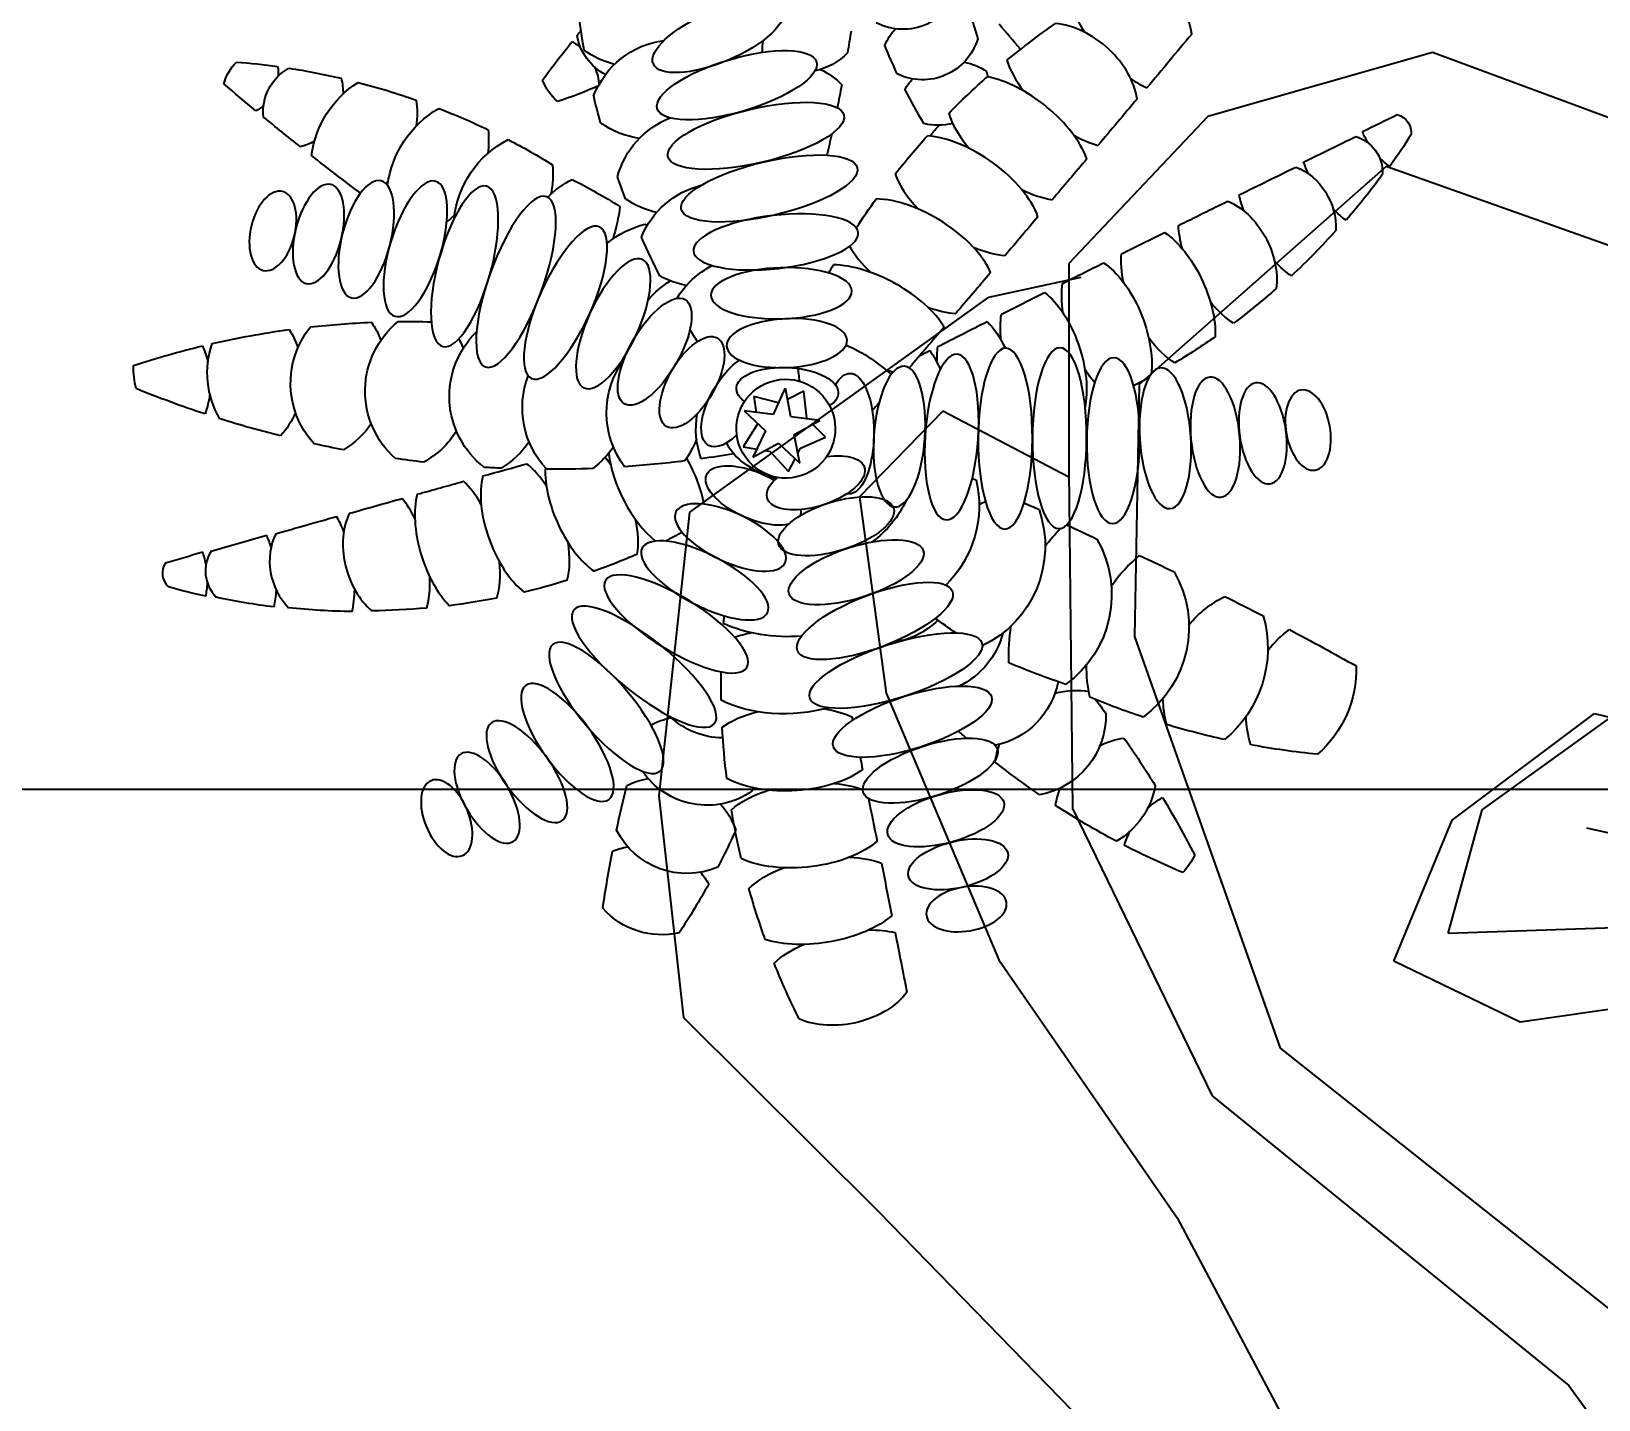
# Model space of a CAD drawing. Header units: millimetres. Extents: x -343543 to 400519, y -115663 to 104219.
# Drawn here: x -158571 to -158018, y 749 to 1231 of the extents above; entities that cross this region are included whole.
import ezdxf

# ---------------------------------------------------------------- set-up
doc = ezdxf.new("R2010")
doc.units = ezdxf.units.MM
doc.layers.get('0').update_dxf_attribs({"color": 231, "lineweight": 0})
doc.layers.get('DefPoints').update_dxf_attribs({"color": 191})
for name, color, linetype, lineweight in [('A-PATT', 252, 'Continuous', 9), ('A-SYMBOLS', 10, 'Continuous', 13), ('kata_dim', 231, 'Continuous', 0)]:
    doc.layers.add(name, color=color, linetype=linetype, lineweight=lineweight)
doc.layers.add('XREF MAT BANG NOI THAT$0$FF-Plants', color=8, linetype='Continuous')
doc.styles.add('SM-DIMTEXT', font='SME.shx', dxfattribs={"width": 0.7})
doc.dimstyles.new('SDIM-100', dxfattribs={"dimscale": 100, "dimtxt": 2, "dimasz": 0.6, "dimexe": 0.6, "dimexo": 0.2, "dimgap": 0.5, "dimtad": 1, "dimdec": 0, "dimzin": 12, "dimtxsty": 'SM-DIMTEXT', "dimblk": 'ARCHTICK', "dimblk1": 'ARCHTICK', "dimblk2": 'ARCHTICK', "dimcen": 0.12, "dimdle": 0.6, "dimclrd": 7, "dimclre": 8, "dimadec": 0, "dimazin": 3, "dimtfac": 2, "dimtix": 1, "dimtmove": 1, "dimatfit": 3, "dimfxl": 1, "dimtzin": 0, "dimarcsym": 1})

# ---------------------------------------------------------------- blocks, each defined once
blk = doc.blocks.new('XREF MAT BANG NOI THAT$0$YLD.Studio-03-186')
at = {"layer": 'XREF MAT BANG NOI THAT$0$FF-Plants', "color": 8}
for p, q in [((-177.77, 361.3), (-256.99, 338.83)), ((-88.34, 328.18), (-177.77, 361.3)), ((-256.99, 338.83), (-306.02, 286.99)), ((-194.04, 321.12), (-281.27, 244.21)), ((-68.72, 276.57), (-194.04, 321.12)), ((-334.24, 275.03), (-301.75, 282.14)), ((-306.02, 286.99), (-306.08, 213.73)), ((-386.97, 237.15), (-334.24, 275.03)), ((-281.27, 244.21), (-282.93, 155.34)), ((-439.7, 199.27), (-386.97, 237.15)), ((-350.5, 234.85), (-379.87, 204.65)), ((-306.05, 211.62), (-350.5, 234.85)), ((-306.08, 213.73), (-304.76, 94.74)), ((-379.87, 204.65), (-370.51, 135.38)), ((-450.59, 99.23), (-439.7, 199.27)), ((-282.93, 155.34), (-231.55, 10.15)), ((-370.51, 135.38), (-330.7, 41.29)), ((-441.82, 20.83), (-450.59, 99.23)), ((-304.76, 94.74), (-255.49, -6.65)), ((-330.7, 41.29), (-267.8, -49.68)), ((-372.92, -47.62), (-441.82, 20.83)), ((-231.55, 10.15), (-38.51, -142.73)), ((-255.49, -6.65), (-129.67, -108.78)), ((-282.68, -140.32), (-372.92, -47.62)), ((-267.8, -49.68), (-169.65, -234.46)), ((-129.67, -108.78), (-73.29, -186.32))]:
    blk.add_line(p, q, dxfattribs=at)
blk = doc.blocks.new('XREF MAT BANG NOI THAT$0$YLD.Studio-05-32')
at = {"layer": 'XREF MAT BANG NOI THAT$0$FF-Plants', "color": 8}
for p, q in [((31.22, 53.43), (92.79, 97.72)), ((92.79, 97.72), (132.3, 72.09)), ((20.65, 49.77), (70.85, 87.38)), ((70.85, 87.38), (142.68, 70.04)), ((132.3, 72.09), (166.47, 38.23)), ((142.68, 70.04), (166.47, 38.23)), ((0, 0), (20.65, 49.77)), ((19.22, 9.76), (31.22, 53.43)), ((68.06, 47.09), (142.6, 30.32)), ((166.47, 38.23), (89.77, -14.94)), ((142.6, 30.32), (105.7, -3.05)), ((129.4, 13.56), (19.22, 9.76)), ((105.7, -3.05), (129.4, 13.56)), ((44.58, -21.49), (0, 0)), ((89.77, -14.94), (44.58, -21.49))]:
    blk.add_line(p, q, dxfattribs=at)
blk = doc.blocks.new('XREF MAT BANG NOI THAT$0$YLD.Studio-03-28')
at = {"layer": 'XREF MAT BANG NOI THAT$0$FF-Plants', "color": 8}
for p, q in [((-9.06, 2.82), (-8.03, 12.37)), ((-8.03, 12.37), (-2.3, 9.48)), ((-3.47, 3.35), (-1.55, 13.44)), ((-1.36, 13.34), (2.83, 4.15)), ((0.92, 8.33), (9.61, 10.47)), ((9.61, 10.47), (8.81, 4.91)), ((-15.62, -3.78), (-11.18, 0.69)), ((-13.66, 2.06), (-3.47, 3.35)), ((-4.66, -2.89), (-13.66, 2.06)), ((-9.27, 2.61), (-9.06, 2.82)), ((2.83, 4.15), (13.02, 5.44)), ((13.02, 5.44), (5.54, -1.6)), ((8.25, 0.95), (13.32, -7.22)), ((-6.85, -7.71), (-15.62, -3.78)), ((-6.58, -12.98), (-4.66, -2.89)), ((5.54, -1.6), (9.92, -10.89)), ((-5.92, -9.53), (-6.85, -7.71)), ((0.91, -5.95), (-6.58, -12.98)), ((3.84, -8.87), (-2.6, -15.99)), ((9.92, -10.89), (0.91, -5.95)), ((5.65, -8.55), (3.84, -8.87)), ((13.32, -7.22), (8.57, -8.04)), ((-2.6, -15.99), (-4.94, -11.44))]:
    blk.add_line(p, q, dxfattribs=at)
at = {"layer": 'XREF MAT BANG NOI THAT$0$FF-Plants', "color": 8, "extrusion": (0, 0, -1)}
for centre, major_axis, ratio, start_param, end_param in [((-124.93, 140.4), (16.48, 14.31), 0.800189, 3.860592, 5.342894), ((-124.93, 140.4), (21.25, 21.36), 0.490947, 0.847911, 1.176828), ((-103.12, 120.95), (19.68, 16.64), 0.671515, 3.780069, 5.510321), ((-103.12, 120.95), (22.46, 20.09), 0.490947, 0.705769, 1.183947), ((-124.93, 140.4), (21.25, 21.36), 0.490947, 1.965112, 2.204238), ((-83.74, 101.68), (23.59, 18.75), 0.490947, 3.820292, 5.530953), ((-83.74, 101.68), (23.59, 18.75), 0.490947, 0.612122, 1.183947), ((-103.12, 120.95), (22.46, 20.09), 0.490947, 1.989445, 2.346129), ((-65.52, 81.32), (24.64, 17.35), 0.490947, 3.745574, 5.607066), ((-65.52, 81.32), (24.64, 17.35), 0.490947, 0.587277, 1.183947), ((-83.74, 101.68), (23.59, 18.75), 0.490947, 1.989445, 2.434591), ((-48.51, 59.94), (25.6, 15.88), 0.490947, 3.756496, 5.600887), ((-65.52, 81.32), (24.64, 17.35), 0.490947, 1.989445, 2.449387), ((-48.51, 59.94), (25.6, 15.88), 0.490947, 0.725468, 1.183947), ((-32.77, 37.6), (26.48, 14.37), 0.490947, 3.843286, 5.522008), ((-48.51, 59.94), (25.6, 15.88), 0.490947, 1.989445, 2.378033), ((-18.36, 14.39), (27.28, 12.8), 0.490947, 4.11724, 4.776912), ((-32.77, 37.6), (26.48, 14.37), 0.490947, 1.989445, 2.083734), ((43.77, -19.86), (12.4, 24.11), 0.490947, 0.893439, 2.300645), ((66.8, -28.49), (10.98, 24.79), 0.490947, -1.152148, -1.025041), ((43.77, -19.86), (12.4, 24.11), 0.490947, 4.153605, 4.819728), ((66.8, -28.49), (10.98, 24.79), 0.490947, 0.778141, 2.459294), ((90.29, -35.76), (9.52, 25.39), 0.490947, -1.152148, -0.692206), ((90.29, -35.76), (9.52, 25.39), 0.490947, 0.603982, 2.465473), ((114.17, -41.66), (8.03, 25.9), 0.490947, -1.152148, -0.707001), ((114.17, -41.66), (8.03, 25.9), 0.490947, 0.678699, 2.38936), ((138.34, -46.15), (6.51, 26.33), 0.490947, -1.152148, -0.795463), ((66.8, -28.49), (10.98, 24.79), 0.490947, 3.785606, 4.32554), ((138.34, -46.15), (6.19, 22.36), 0.671515, 0.638476, 2.368728), ((164.42, -49.55), (4.97, 26.66), 0.490947, -1.176481, -0.937354), ((164.42, -49.55), (5, 19), 0.800189, 0.718999, 2.201301), ((189.61, -51.4), (2.9, 22.87), 0.490947, -1.242361, -1.031338), ((90.29, -35.76), (9.52, 25.39), 0.490947, 3.728869, 4.32554), ((189.61, -51.4), (11.68, 7.03), 0.959793, -0.027203, 1.298202), ((114.17, -41.66), (8.03, 25.9), 0.490947, 3.753714, 4.32554), ((209.76, -51.49), (1.85, 14.64), 0.490947, -1.435337, -1.122828), ((209.76, -51.49), (-8.42, 1.21), 0.874189, 2.509686, 3.746797), ((138.34, -46.15), (6.51, 26.33), 0.490947, 3.847362, 4.32554), ((209.76, -51.49), (1.85, 14.64), 0.490947, 4.036545, 4.390012), ((164.42, -49.55), (4.97, 26.66), 0.490947, 3.989504, 4.318421), ((189.61, -51.4), (2.9, 22.87), 0.490947, 4.082683, 4.366363)]:
    blk.add_ellipse(centre, major_axis=major_axis, ratio=ratio, start_param=start_param, end_param=end_param, dxfattribs=at)
at = {"layer": 'XREF MAT BANG NOI THAT$0$FF-Plants', "color": 8}
for centre, major_axis, ratio, start_param, end_param in [((-43.03, 160.33), (19.7, 5.03), 1, 3.119432, 4.947597), ((22.16, 137.48), (-22.9, 9.68), 0.362784, 4.712389, 10.995574), ((-210.33, 182.27), (284.07, 6.79), 1, -0.199224, -0.142547), ((7407.63, 6420.08), (8439.57, 5027.37), 1, 3.298149, 3.300663), ((-247.88, -75.62), (-253.08, 78.52), 1, 4.325258, 4.406669), ((-4398.2, 3808.72), (-4350.72, 3631.89), 1, 3.131468, 3.133513), ((168.91, 65.58), (247.86, 20.07), 1, 2.745054, 2.77094), ((-55.34, 126.48), (18.96, 7.33), 1, 0.02821, 0.371208), ((599.04, 237.65), (446.48, 446.48), 1, 2.51248, 2.524814), ((-193.37, -80.66), (272.7, 209.21), 0.999999, 0.034329, 0.040727), ((-49.93, 142.53), (19.47, 5.84), 1, 3.143861, 4.874981), ((-219.23, 208.35), (-196.25, 17.86), 1, 2.791531, 2.84736), ((15.6, 120.29), (-28.08, 8.27), 0.32034, 4.712389, 10.995574), ((-155.05, 122.21), (-53.34, 152.94), 1, 4.436484, 4.462597), ((37.32, 105.52), (29.5, 8.92), 1, 0.070833, 1.148318), ((52.57, 141.4), (18.84, 5.94), 1, -1.380608, -0.489438), ((83.87, 118.76), (13.97, 13.97), 1, 1.326609, 1.520011), ((-193.37, -80.66), (302.02, 164.06), 1, 0.133382, 0.183242), ((-61.07, 108.37), (19.97, 3.81), 1, 1.553919, 1.98021), ((-7.25, 147.46), (22.08, 4.8), 1, 3.700579, 4.290899), ((51.18, 157.5), (29.65, 8.4), 1, 4.685359, 5.071661), ((212.26, -123.41), (123.87, 220.24), 1, 0.592112, 0.649927), ((179.63, 116.05), (17.05, 4.43), 1, 0.017414, 0.528736), ((168.91, 65.58), (-241.25, 60.29), 1, 0.002879, 0.010825), ((-247.88, -75.62), (-252.5, 80.36), 1, 4.227807, 4.298758), ((-61.07, 108.37), (14.37, 14.37), 1, 6.040312, 6.266533), ((-4.62, 105.25), (21.36, 7.37), 1, 1.660238, 2.075107), ((83.87, 118.76), (19.39, 3.79), 1, 2.53236, 2.87845), ((65.77, 129.34), (19.56, 2.78), 1, -0.991297, -0.516216), ((174.08, 117.62), (13.83, 13.83), 1, 2.090464, 2.377913), ((212.26, -123.41), (216.66, 130.03), 1, 1.183698, 1.258), ((165.08, 110.91), (16.86, 5.1), 1, -0.398908, 0.769616), ((192.02, 124.28), (10.36, 10.36), 1, 2.177455, 2.408366), ((-219.23, 208.35), (-195.85, 21.8), 1, 2.710852, 2.781096), ((599.04, 237.65), (-118.6, 620.18), 1, 1.568655, 1.58163), ((-210.33, 182.27), (200.93, 200.93), 1, 5.229534, 5.264231), ((136.93, 287.13), (180.4, 25.21), 1, 4.162602, 4.248736), ((212.26, -123.41), (243.25, 68.4), 1, 1.548958, 1.633521), ((130.29, 91.05), (34.26, 9.83), 1, -0.154889, 0.732814), ((-442.18, 870.59), (-725.84, 665.89), 1, 3.003743, 3.018754), ((7408.97, 6418.74), (7972.1, 5739.9), 1, 3.214224, 3.216408), ((8.86, 102.44), (-31.05, 7.29), 0.300118, 4.712389, 10.995574), ((212.26, -123.41), (-178.67, 178.67), 1, -0.414961, -0.339827), ((101.85, 79.89), (36.02, 10.01), 1, -0.133882, 0.768981), ((161.54, 110.34), (32.81, 4.67), 1, 2.856985, 3.134232), ((192.02, 124.28), (10.36, 10.36), 1, 3.225486, 3.448654), ((-214.12, 102.47), (-7.06, 4.74), 0.874189, -0.631907, 0.605204), ((-4076.43, -7844.51), (-8058.88, 3635.95), 1, 4.682984, 4.684525), ((-55.34, 126.48), (19.81, 4.54), 1, 4.229445, 4.734078), ((-69.85, 91.43), (14.37, 14.37), 1, 6.083489, 6.308121), ((27.94, 80.03), (29.81, 7.8), 1, 0.004255, 0.944321), ((45.83, 132.09), (29.57, 8.66), 1, 4.562886, 5.044669), ((-442.18, 870.59), (801.61, 572.42), 1, -1.520806, -1.503839), ((-20.7, 230.29), (-231.06, 59.01), 1, 0.81374, 0.870305), ((-199.1, 89.05), (-3.96, 13.04), 0.959793, -0.027203, 1.298202), ((-214.12, 102.47), (8.43, 12.11), 0.490947, -1.435337, -1.122828), ((-4074.9, -7845.89), (4068.89, 7849.19), 1, 0.022593, 0.024903), ((-219.23, 208.35), (-162.14, 111.99), 0.999993, 3.177662, 3.179972), ((-247.88, -75.62), (-247.49, 94.68), 1, 4.177625, 4.243774), ((599.04, 237.65), (-135.55, 616.7), 1, 1.569186, 1.581315), ((212.26, -123.41), (237.46, 86.4), 1, 1.698623, 1.769893), ((80.27, 69.71), (33.9, 9.65), 1, -0.177157, 0.821616), ((138.4, 100.91), (24.92, 24.92), 1, 2.251134, 2.489202), ((174.08, 117.62), (13.83, 13.83), 1, 3.425162, 3.695399), ((-214.12, 102.47), (8.43, 12.11), 0.490947, 4.036545, 4.390012), ((7408.97, 6418.74), (7565.69, 6265.88), 1, 3.149351, 3.151275), ((4.15, 83.88), (-31.05, 7.29), 0.300118, 4.712389, 10.995574), ((-442.18, 870.59), (910.7, 375.34), 1, -1.318792, -1.296699), ((-19.16, 228.9), (226.43, 74.85), 1, 3.449787, 3.536618), ((-179.16, 73.54), (9.02, 17.45), 0.800189, 0.718999, 2.201301), ((-199.1, 89.05), (13.17, 18.92), 0.490947, -1.242361, -1.031338), ((-4073.5, -7847), (4073.7, 7846.7), 1, 0.020515, 0.023029), ((125.75, 89.41), (31.99, 31.99), 1, 2.292971, 2.522054), ((20.76, 55.09), (29.64, 8.42), 1, 0.111098, 1.050224), ((-210.33, 182.27), (135.08, 249.99), 1, -1.44289, -1.413733), ((189.63, -137.44), (232.66, 98.59), 1, 1.646774, 1.723184), ((57.64, 55.67), (33.49, 10.99), 1, 0.477208, 0.781672), ((111.64, 56.42), (-7.72, 28.24), 0.32034, 1.570796326843089, 7.853981634022675), ((129.01, 62.6), (-7.23, 23.79), 0.362784, 1.570796326542845, 7.853981633722432), ((146.35, 65.94), (-5.23, 20.61), 0.405439, 1.570796326753082, 7.853981633932668), ((161.54, 110.34), (-23.43, 23.43), 1, 1.594904, 1.627151), ((163.18, 67.82), (-4.34, 17.46), 0.456009, 1.570796327003859, 7.853981634183445), ((179.29, 68.9), (-3.44, 13.91), 0.543524, 1.570796326758771, 7.853981633938357), ((-157.53, 58.59), (10.38, 20.74), 0.671515, 0.638476, 2.368728), ((-179.16, 73.54), (14.17, 23.12), 0.490947, -1.176481, -0.937354), ((-4072.05, -7847.89), (4291.59, 7729.68), 1, 0.045968, 0.048152), ((-247.88, -75.62), (-225.55, 139.07), 1, 4.276146, 4.322723), ((37.32, 105.52), (29.7, 8.22), 1, 4.657908, 5.047475), ((114.45, 84.22), (55.34, 17.26), 1, 2.954557, 3.158273), ((93.51, 50.97), (-10.8, 30.01), 0.300118, 1.570796326502317, 7.853981633681903), ((-199.1, 89.05), (13.17, 18.92), 0.490947, 4.082683, 4.366363), ((7408.97, 6418.74), (-7814.55, 5952.61), 1, 1.353149, 1.354972), ((1.84, 65.02), (-29.08, 3.35), 0.32034, 4.712389, 10.995574), ((76.05, 43.59), (-11.97, 26.71), 0.32034, 1.570796326202381, 7.853981633381967), ((138.4, 100.91), (24.92, 24.92), 1, 3.208423, 3.306613), ((-17.77, 227.8), (219.55, 93.13), 1, 3.468642, 3.56293), ((-136.57, 45.73), (11.39, 24.61), 0.490947, 0.678699, 2.38936), ((-157.53, 58.59), (12.81, 23.9), 0.490947, -1.152148, -0.795463), ((-4072.05, -7847.89), (-8006.89, 3749.05), 1, 4.686888, 4.688812), ((-210.33, 182.27), (200.93, 200.93), 1, 5.025432, 5.079115), ((214.95, -118.36), (178.67, 178.67), 1, 1.507122, 1.510757), ((39.13, 37.21), (32.6, 13.39), 1, 0.497671, 0.926523), ((59.21, 36.19), (-10.29, 22.63), 0.362784, 1.570796326205139, 7.853981633384725), ((-179.16, 73.54), (14.17, 23.12), 0.490947, 3.989504, 4.318421), ((-114.89, 34.11), (9.94, 25.23), 0.490947, 0.603982, 2.420377), ((-136.57, 45.73), (11.39, 24.61), 0.490947, -1.152148, -0.707001), ((-4072.05, -7847.89), (4131.37, 7816.49), 1, 0.020191, 0.022015), ((-0.12, 46.92), (-24.85, 0.77), 0.362784, 4.712389, 10.995574), ((-247.88, -75.62), (-132.14, 229.68), 1, 4.701668, 4.714353), ((10.37, 29.18), (29.95, 7.23), 1, 0.306291, 0.866837), ((-114.89, 34.11), (9.94, 25.23), 0.490947, -1.152148, -0.692206), ((7408.97, 6418.74), (7593.47, 6232.18), 1, 3.159148, 3.16108), ((27.94, 80.03), (29.51, 8.85), 1, 4.597926, 4.920824), ((20.36, 21.41), (35.04, 3.76), 1, 0.611668, 0.904591), ((-16.31, 226.91), (208.22, 116.26), 1, 3.476887, 3.558298), ((-92.58, 23.77), (8.46, 25.76), 0.490947, 0.614903, 2.459294), ((-4072.05, -7847.89), (-7987.25, 3790.71), 1, 4.686738, 4.688669), ((44.58, 26.29), (-10.69, 18.38), 0.405439, 4.712389, 10.995574), ((-157.53, 58.59), (12.81, 23.9), 0.490947, 3.847362, 4.32554), ((-92.58, 23.77), (8.46, 25.76), 0.490947, -1.152148, -0.763559), ((-69.7, 14.75), (6.95, 26.21), 0.490947, 0.701694, 1.194978), ((-4072.05, -7847.89), (4134.36, 7814.91), 1, 0.014988, 0.0172), ((7408.97, 6418.74), (7542.37, 6293.93), 1, 3.153558, 3.155493), ((-2.03, 29.34), (-21.23, 1.07), 0.405439, 4.712389, 10.995574), ((31.44, 15.55), (-8.97, 15.6), 0.456009, 4.712389, 10.995574), ((-210.33, 182.27), (117.51, 258.72), 1, 4.57275, 4.590231), ((85.3, 10.6), (30.46, 8.83), 1, -1.194927, 0.516377), ((131.9, -270.46), (303.95, 46.02), 1, 1.410038, 1.448165), ((115.03, 12.41), (30.45, 8.87), 1, -1.13023, 0.600891), ((170.71, 18.85), (30.84, 7.37), 1, 2.308965, 2.535186), ((131.9, -270.46), (272.76, 141.78), 1, 0.980189, 1.050433), ((141.32, 15.18), (30.56, 8.47), 1, -1.009427, 0.406762), ((200.45, 17.42), (29.63, 11.31), 1, 2.222132, 2.446764), ((131.9, -270.46), (305.03, 38.2), 1, 1.220489, 1.310482), ((-16.31, 226.91), (-238.48, 0.16), 1, 0.960407, 1.031357), ((-136.57, 45.73), (11.39, 24.61), 0.490947, 3.753714, 4.32554), ((-98.24, -4.21), (-0.17, 31.89), 0.300118, 1.570796327715664, 7.85398163489525), ((-69.7, 14.75), (6.95, 26.21), 0.490947, -1.152148, -0.911655), ((141.32, 15.18), (22.42, 22.42), 1, 1.840951, 1.956005), ((170.71, 18.85), (30.57, 8.42), 1, -0.803958, 0.062594), ((233.01, 15.25), (22.42, 22.42), 1, 1.930346, 2.11832), ((131.9, -270.46), (304.53, 42.02), 1, 1.114106, 1.196533), ((-117.19, -5.07), (-0.24, 29.27), 0.32034, 1.570796327763428, 7.853981634943015), ((-79.1, -4.35), (-0.17, 31.89), 0.300118, 1.570796327681729, 7.853981634861315), ((-60.17, -3.81), (-1.93, 29.21), 0.32034, 1.570796327460503, 7.853981634640089), ((-46.34, 7.07), (5.41, 26.57), 0.490947, 0.844988, 1.162328), ((-4072.05, -7847.89), (4020.43, 7874.12), 0.999995, -0.000358, 0.000114), ((16.7, 8.87), (-8.97, 15.6), 0.456009, 2.146873, 5.563258), ((29.85, 4.77), (30.46, 8.82), 1, -0.925589, 0.347124), ((20.36, 21.41), (-24.92, 24.92), 1, 3.981782, 4.006026), ((-153.2, -3.84), (1.96, 21.17), 0.405439, 1.570796328573082, 7.853981635752668), ((-135.56, -4.21), (1.64, 24.81), 0.362784, 1.570796328117058, 7.853981635296644), ((-16.31, 226.91), (-229.22, 65.8), 1, 1.354724, 1.380164), ((-114.89, 34.11), (9.94, 25.23), 0.490947, 4.089229, 4.32554), ((-41.75, -3.63), (-1.75, 24.8), 0.362784, 1.570796327655833, 7.853981634835419), ((-24.15, -2.6), (-0.19, 21.26), 0.405439, -0.638013, 3.222605), ((-2.21, 12.53), (17.97, 0.96), 0.456009, -0.597189, 3.712648), ((-1.68, -0.85), (16.8, 4.68), 1, 0.976365, 7.25955), ((526.07, -46.66), (-533.78, 50.69), 1, -0.031866, -0.022297), ((16.7, 8.87), (-8.97, 15.6), 0.456009, 0.467456, 0.526537), ((59.57, 6.58), (30.5, 8.67), 1, -1.032415, 0.085581), ((196.77, 21.01), (29.26, 12.23), 1, -0.642229, -0.384041), ((-185.93, -1.32), (2.52, 14.11), 0.543524, 1.570796329850885, 7.853981637030471), ((-169.96, -2.47), (2.51, 17.82), 0.456009, 1.570796329214219, 7.853981636393805), ((233.01, 15.25), (30.06, 10.11), 1, 2.93965, 3.167819), ((81.71, 372.75), (371.35, 112.19), 1, -1.545573, -1.47882), ((7408.97, 6418.74), (7448.64, 6404.58), 0.999996, 3.142396, 3.142759), ((-1.68, -0.85), (30.78, 7.61), 1, -0.583658, -0.076766), ((170.71, 18.85), (31.33, 4.91), 1, 3.588127, 4.014418), ((200.45, 17.42), (29.86, 10.67), 1, 3.204448, 3.514965), ((81.71, 372.75), (375.62, 96.94), 1, 4.706787, 4.764263), ((59.57, 6.58), (31.6, 2.68), 1, 3.411523, 3.691925), ((141.32, 15.18), (30.42, 8.96), 1, 3.418614, 3.924478), ((-16.31, 226.91), (43.89, 234.41), 0.999817, 3.101661, 3.102023), ((-12.27, -19.93), (-17.13, 5.51), 0.456009, -1.202658, 3.956111), ((2.69, -9.62), (16.43, 7.35), 0.456009, 4.469975, 5.881978), ((81.71, 372.75), (125.7, 366.99), 1, 3.303209, 3.333224), ((85.3, 10.6), (29.74, 11), 1, 3.388901, 3.719999), ((115.03, 12.41), (30.13, 9.89), 1, 3.425709, 3.855493), ((81.71, 372.75), (387.2, 23.64), 1, -1.44344, -1.416014), ((9.82, -24.4), (16.43, 7.35), 0.456009, 3.676106, 8.112547), ((81.71, 372.75), (303.3, 241.85), 1, 3.916053, 3.97089), ((81.71, 372.75), (385.57, 42.67), 1, 4.562726, 4.604613), ((-2252.85, -8538.39), (-8545.74, 2266.3), 1, 4.701636, 4.70346), ((81.71, 372.75), (274.3, 274.3), 1, 3.970904, 3.9863), ((81.71, 372.75), (381.59, 69.8), 1, 4.646106, 4.671992), ((-30.7, -28.05), (37.63, 10.85), 1, 2.625319, 3.656142), ((347.71, -1031.03), (-421.87, 1009.88), 1, -0.006631, -0.005322), ((-2252.85, -8538.39), (-8551.83, 2243.17), 1, 4.696208, 4.698132), ((349.46, -1031.24), (-463.71, 991.37), 1, -0.028589, -0.02333), ((-87.23, -62.66), (27.69, 27.69), 1, 0.325822, 0.38925), ((-8.86, -9.28), (37.91, 9.83), 1, 3.330519, 3.823619), ((-19.42, -35.27), (-20.27, 6.41), 0.405439, 4.712389, 10.995574), ((17.85, -39.21), (19.27, 8.99), 0.405439, 1.57079632768765, 7.853981634867236), ((-2252.85, -8538.39), (-8621.33, 1959.18), 1, 4.660334, 4.662519), ((-54.01, -42.19), (37.73, 10.48), 1, 2.536003, 3.99264), ((9.82, -24.4), (16.43, 7.35), 0.456009, 2.859453, 3.117262), ((-2251.17, -8538.7), (-8572.61, 2162.43), 1, 4.681123, 4.683637), ((359.2, -1027.87), (-505.61, 970.67), 1, -0.046419, -0.035711), ((-144.74, -80.92), (62.14, 16.95), 1, 0.376175, 0.503716), ((-26.5, -51.49), (-23.66, 7.62), 0.362784, 4.712389, 10.995574), ((26.92, -54.35), (22.08, 11.43), 0.362784, 1.570796327497962, 7.853981634677549), ((146.28, 173.41), (125.19, 202.98), 1, 3.20818, 3.236102), ((-2249.4, -8538.82), (2847.8, 8369.93), 1, 0.047108, 0.049418), ((-77.49, -59.29), (37.64, 10.78), 1, 2.340663, 3.806949), ((331.95, -1039.41), (-475.18, 985.92), 1, -0.016941, -0.004606), ((-158.04, -84.69), (48.67, 12.59), 1, 0.346459, 0.63839), ((146.28, 173.41), (218.45, 95.67), 1, 3.887248, 3.956035), ((-2247.33, -8538.82), (-8509.72, 2398), 1, 4.704566, 4.706107), ((-104.73, -70.83), (37.6, 10.95), 1, 2.336167, 3.802453), ((-33.09, -68.65), (-27.34, 10.47), 0.32034, 4.712389, 10.995574), ((37, -69.71), (24.92, 15.36), 0.32034, 1.570796327774609, 7.853981634954195), ((146.28, 173.41), (-237.73, 18.93), 1, 1.348729, 1.414878), ((331.95, -1039.41), (-534.86, 954.86), 1, -0.047903, -0.034034), ((-173.89, -95.15), (38.14, 8.87), 1, 0.469374, 0.884243), ((48.34, -84.81), (24.81, 20.04), 0.300118, 1.57079632810651, 7.853981635286097), ((146.28, 173.41), (237.52, 21.41), 1, 4.428413, 4.499364), ((149.73, 172.98), (223.14, 84.15), 1, 4.474071, 4.560902), ((151.8, 172.98), (230.46, 61.33), 1, 4.668631, 4.725197), ((146.28, 173.41), (194.5, 137.99), 1, 4.006003, 4.087414), ((147.96, 173.1), (221.93, 87.29), 1, 4.351733, 4.446021), ((331.95, -1039.41), (-902.87, 618.6), 1, -0.48404, -0.459531), ((-200.9, -101.55), (36.26, 6.41), 1, 0.480209, 0.769788), ((-130.17, -78.33), (39.97, 11.33), 1, 2.586623, 3.750756), ((-144.74, -80.92), (63.14, 12.72), 1, -0.23803, -0.034314), ((-40.5, -86.16), (-30.37, 9.73), 0.300118, 4.712389, 10.995574), ((-220.45, 158.67), (243.63, 139.54), 1, -1.489547, -1.458183), ((-35.41, -47.99), (27.47, 7.73), 1, 3.664996, 4.302342), ((0.63, -59.31), (30.07, 1.97), 0.490947, 4.416405, 5.391529), ((-243.8, -91.45), (264.26, 19.49), 1, 0.009088, 0.019373), ((-50.58, -65.86), (27.48, 7.71), 1, 3.119645, 3.993323), ((-0.76, -86.6), (30.13, 0.22), 0.490947, 0.96074, 1.183947), ((61.65, -99.31), (18.92, 22.34), 0.32034, 1.570796328619921, 7.853981635799506), ((-163.3, -85.72), (38.08, 10.86), 1, 2.834025, 3.721727), ((-158.04, -84.69), (49.34, 9.64), 1, -0.410561, -0.181478), ((-189.38, 175.29), (267.12, 86.45), 1, -1.561478, -1.485068), ((-243.8, -91.45), (263.77, 25.24), 1, -0.115009, -0.077099), ((-103.93, -121.7), (26.46, 10.7), 1, 0.929655, 1.355947), ((-69.77, -84.57), (27.63, 7.13), 1, 3.083987, 4.256555), ((-46.34, -104.18), (-27.9, 8.85), 0.32034, 4.712389, 10.995574), ((75.39, -111.51), (14.64, 20.1), 0.362784, 1.570796329213647, 7.853981636393232), ((-173.89, -95.15), (37.89, 9.89), 1, -0.514776, -0.276708), ((-216.63, 163.75), (274.39, 59.47), 1, -1.461924, -1.390655), ((164.81, -310.51), (246.87, 246.87), 1, 1.695842, 1.713107), ((-0.76, -86.6), (30.13, 0.22), 0.490947, 4.156103, 5.522008), ((-200.9, -101.55), (36.6, 4.02), 1, -0.407081, -0.129834), ((-86.05, -101.92), (27.29, 8.36), 1, 2.817212, 4.233401), ((9598.21, -2076.1), (2025.09, 9612.52), 0.999996, 1.576143, 1.576274), ((-3.74, -113.76), (-30.09, 1.53), 0.490947, -1.152148, -0.763559), ((-3.74, -113.76), (-30.09, 1.53), 0.490947, 3.785606, 4.32554), ((20.15, -82.2), (26.71, 7.46), 1, 4.4537, 5.200923), ((33.25, -129.97), (27.7, 1.31), 1, 1.048117, 1.324965), ((89.67, -121.79), (12.46, 17.23), 0.405439, 1.570796329326606, 7.853981636506192), ((-216.63, 163.75), (273.46, 63.61), 1, 4.699825, 4.77496), ((164.81, -310.51), (347.81, 30.31), 1, 2.442768, 2.500244), ((-125.03, -138.22), (28.31, 3.58), 1, 0.992036, 1.302554), ((-52.66, -121.47), (-23.66, 7.62), 0.362784, 4.712389, 10.995574), ((-247.58, 98.25), (-195.64, 195.64), 1, 3.074822, 3.088233), ((-243.8, -91.45), (253.99, 75.53), 1, -0.413209, -0.344422), ((-216.63, 163.75), (248.92, 129.86), 1, 4.329382, 4.413944), ((-103.93, -121.7), (27.93, 5.85), 1, -0.092452, 0.13377), ((103.71, -131.02), (9.17, 15.48), 0.456009, 1.570796330207066, 7.853981637386653), ((-247.58, 98.25), (258.06, 99.76), 1, -1.338969, -1.268726), ((9598.21, -2076.1), (1960.63, 9625.89), 0.999995, 1.570929, 1.571374), ((-3.74, -113.76), (-30.09, 1.53), 0.490947, 0.614903, 2.459294), ((-103.93, -121.7), (27.45, 7.81), 1, 3.041096, 3.907647), ((-8.3, -140.7), (-29.95, 3.28), 0.490947, -1.152148, -0.762871), ((26.1, -105.91), (26.71, 7.46), 1, 3.832451, 5.407049), ((42.16, -151.58), (26.58, 7.9), 1, 0.822433, 1.110363), ((-414.46, -240.64), (-94.86, 473.15), 1, -1.563798, -1.53036), ((117.96, -138.21), (5.53, 13.22), 0.543524, 1.570796330777153, 7.853981637956739), ((164.81, -310.51), (335.81, 95.52), 1, 2.324239, 2.390992), ((-148.49, -155.88), (20.18, 20.18), 1, 0.049122, 0.277291), ((-125.03, -138.22), (27.47, 7.75), 1, -0.117756, 0.106875), ((-58.11, -138.26), (-20.48, 5.72), 0.405439, 4.712389, 10.995574), ((9598.21, -2076.1), (-9657.65, 1797.41), 1, -0.015287, -0.01372), ((-8.3, -140.7), (-29.95, 3.28), 0.490947, 3.728869, 4.32554), ((249.16, -37.37), (-180.84, 180.84), 1, 1.145565, 1.150477), ((-247.58, 98.25), (268.25, 67.73), 1, -1.331889, -1.241895), ((-243.8, -91.45), (235.19, 122.06), 1, -0.711068, -0.64492), ((42.16, -151.58), (26.99, 6.37), 1, 2.186811, 2.573114), ((-148.49, -155.88), (20.18, 20.18), 1, 5.783878, 5.971852), ((249.16, -37.37), (251.39, 46.98), 1, 3.38012, 3.436797), ((33.25, -129.97), (26.64, 7.72), 1, 4.024889, 5.533726), ((-247.58, 98.25), (262.76, 86.63), 1, -1.496933, -1.414506), ((-62.44, -154.51), (-17.52, 4.12), 0.456009, 4.712389, 10.995574), ((-8.3, -140.7), (-29.95, 3.28), 0.490947, 0.603982, 2.465473), ((49.31, -175.65), (19.61, 19.61), 1, 0.409717, 0.613792), ((-120.41, -138.5), (27.48, 7.72), 1, 3.333395, 3.591583), ((9598.21, -2076.1), (2618.51, 9468.06), 1, 1.643686, 1.64561), ((-14.41, -167.33), (-29.71, 5.01), 0.490947, -1.152148, -0.707001), ((-414.46, -240.64), (472.42, 98.43), 1, -0.058503, -0.016159), ((-14.41, -167.33), (-29.71, 5.01), 0.490947, 3.753714, 4.32554), ((49.31, -175.65), (19.61, 19.61), 1, 1.633109, 1.816916), ((-65.4, -170.23), (-14.12, 2.44), 0.543524, 4.712389, 10.995574), ((-243.8, -91.45), (223.08, 143.01), 1, -0.91466, -0.843709), ((249.16, -37.37), (-201.19, 157.88), 1, 1.171755, 1.250482), ((42.16, -151.58), (26.72, 7.43), 1, 4.215397, 5.285768), ((-14.41, -167.33), (-29.71, 5.01), 0.490947, 0.678699, 2.38936), ((9598.21, -2076.1), (-9680.08, 1672.37), 1, -0.02331, -0.021125), ((-22.06, -193.56), (-29.37, 6.73), 0.490947, -1.152148, -0.795463), ((-22.06, -193.56), (-29.37, 6.73), 0.490947, 3.847362, 4.32554), ((-243.8, -91.45), (172.72, 200.95), 1, -1.320605, -1.239195), ((-22.06, -193.56), (-25.27, 5.06), 0.671515, 0.638476, 2.368728)]:
    blk.add_ellipse(centre, major_axis=major_axis, ratio=ratio, start_param=start_param, end_param=end_param, dxfattribs=at)
blk = doc.blocks.new('XREF MAT BANG NOI THAT')
at = {"color": 8, "xscale": -1}
blk.add_blockref('XREF MAT BANG NOI THAT$0$YLD.Studio-03-28', (23026.28, 1091.89), dxfattribs=at)
at = {"color": 8}
for name, p in [('XREF MAT BANG NOI THAT$0$YLD.Studio-03-186', (23433.85, 862.37)), ('XREF MAT BANG NOI THAT$0$YLD.Studio-05-32', (23242.41, 903.2))]:
    blk.add_blockref(name, p, dxfattribs=at)
blk = doc.blocks.new('01.Xref _MB T1')
at = {"layer": 'A-PATT', "color": 8}
blk.add_blockref('XREF MAT BANG NOI THAT', (0, 0), dxfattribs=at)
blk = doc.blocks.new('_ArchTick')
at = {"color": 0, "linetype": 'ByBlock', "const_width": 0.15}
blk.add_lwpolyline([(-0.5, -0.5), (0.5, 0.5)], dxfattribs=at)
blk = doc.blocks.new('*D413')
at = {"layer": 'DefPoints', "color": 0, "linetype": 'Continuous', "ltscale": 1000, "transparency": 16777216}
for p in [(-157471.73, 2118.08), (-160689.9, 1658.43), (-157471.73, 963.96)]:
    blk.add_point(p, dxfattribs=at)
at = {"layer": 'kata_dim', "color": 8, "linetype": 'Continuous', "lineweight": -2, "ltscale": 1000, "transparency": 16777216}
for p, q in [((-157471.73, 2098.08), (-157471.73, 903.96)), ((-160689.9, 1638.43), (-160689.9, 903.96))]:
    blk.add_line(p, q, dxfattribs=at)
at = {"layer": 'kata_dim', "color": 7, "linetype": 'Continuous', "lineweight": -2, "ltscale": 1000, "transparency": 16777216}
blk.add_line((-160749.9, 963.96), (-157411.73, 963.96), dxfattribs=at)
at = {"layer": 'kata_dim', "color": 7, "linetype": 'Continuous', "lineweight": -2, "ltscale": 1000, "transparency": 16777216, "xscale": 60, "yscale": 60, "zscale": 60, "rotation": 180}
blk.add_blockref('_ArchTick', (-160689.9, 963.96), dxfattribs=at)
at = {"layer": 'kata_dim', "color": 7, "linetype": 'Continuous', "lineweight": -2, "ltscale": 1000, "transparency": 16777216, "xscale": 60, "yscale": 60, "zscale": 60}
blk.add_blockref('_ArchTick', (-157471.73, 963.96), dxfattribs=at)
at = {"layer": 'kata_dim', "color": 0, "linetype": 'Continuous', "ltscale": 1000, "transparency": 16777216, "insert": (-159080.82, 1113.96), "char_height": 200, "attachment_point": 5, "style": 'SM-DIMTEXT'}
blk.add_mtext('3218', dxfattribs=at)

msp = doc.modelspace()

# ---------------------------------------------------------------- block references
at = {"layer": 'A-SYMBOLS'}
msp.add_blockref('01.Xref _MB T1', (-181333.08, 0), dxfattribs=at)

# ---------------------------------------------------------------- next in the draw order: dimensions: what is measured, and where the dimension line sits
at = {"layer": 'kata_dim', "linetype": 'Continuous', "ltscale": 1000}
dim = msp.add_linear_dim(base=(-157471.73, 963.96), p1=(-160689.9, 1658.43), p2=(-157471.73, 2118.08), dimstyle='SDIM-100', dxfattribs=at)
dim.commit()
dim.dimension.update_dxf_attribs({"geometry": '*D413', "text_midpoint": (-159080.82, 1113.96)})

doc.saveas('drawing.dxf')
